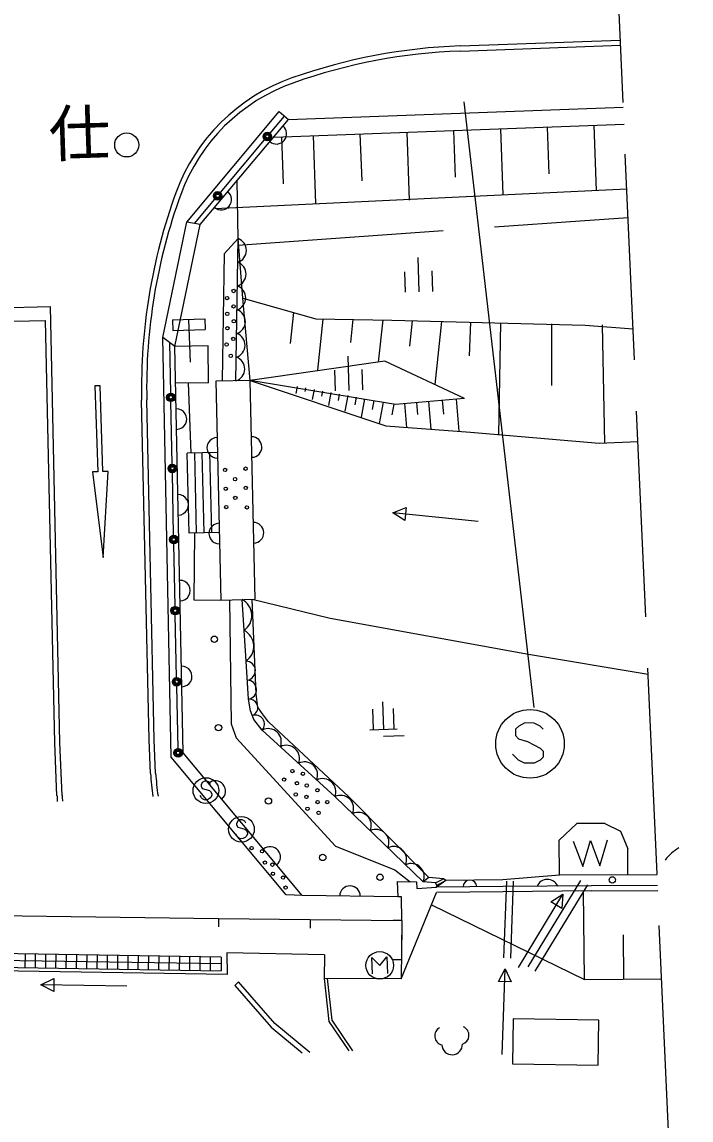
# Model space of a CAD drawing. Units: millimetres, scale not verified. Extents: x 40000 to 680000, y 20000 to 380000.
# Drawn here: x 454034 to 473541, y 250630 to 282628 of the extents above; entities that cross this region are included whole.
import ezdxf
from ezdxf.enums import TextEntityAlignment as Align

# ---------------------------------------------------------------- set-up
doc = ezdxf.new("R2010")
doc.units = ezdxf.units.MM
doc.header["$LTSCALE"] = 1000
doc.linetypes.add('DASHED', pattern=[7.5, 6, -1.5])
for name, color, linetype, lineweight in [('M-BGD', 7, 'Continuous', 25), ('M-BGD-EXST', 7, 'Continuous', 25), ('M-STR-STRC', 7, 'Continuous', 25)]:
    doc.layers.add(name, color=color, linetype=linetype, lineweight=lineweight)
doc.styles.add('ＭＳ ゴシック', font='')
doc.styles.get('ＭＳ ゴシック').set_extended_font_data('MS Gothic')

msp = doc.modelspace()

# ---------------------------------------------------------------- linework, layer by layer
at = {"layer": 'M-BGD', "linetype": 'DASHED'}
for p, q in [((473541, 235321), (470216, 310725)), ((468157, 257595), (468078, 255358)), ((468357, 257588), (468278, 255351)), ((470314, 257613), (468778, 255092)), ((470519, 257488), (468985, 254971))]:
    msp.add_line(p, q, dxfattribs=at)
at = {"layer": 'M-BGD'}
for p, q in [((458840, 276799), (461532, 280015)), ((461532, 280015), (461801, 279790)), ((461801, 279790), (471565, 280146)), ((459232, 276722), (461801, 279790)), ((461270, 279389), (461686, 279886)), ((461373, 279274), (471587, 279647)), ((463889, 279366), (463939, 278002)), ((465253, 279416), (465325, 277438)), ((466618, 279465), (466667, 278101)), ((467982, 279515), (468051, 277592)), ((469346, 279565), (469395, 278201)), ((470710, 279615), (470778, 277721)), ((459820, 277659), (461109, 279197)), ((461600, 279282), (461645, 277909)), ((462525, 279316), (462597, 277338)), ((459654, 277193), (471670, 277764)), ((460334, 276315), (460304, 278003)), ((459064, 276755), (459660, 277467)), ((458140, 273431), (458841, 276804)), ((459233, 276722), (458840, 276799)), ((458495, 273175), (459233, 276722)), ((460334, 276315), (459927, 275869)), ((460272, 272170), (460334, 276315)), ((459927, 275869), (459872, 272176)), ((461948, 274161), (461852, 273262)), ((462810, 273970), (462651, 272482)), ((463681, 273969), (463608, 273284)), ((464551, 273946), (464419, 272714)), ((465409, 273924), (465330, 273183)), ((466268, 273902), (466072, 272061)), ((467116, 273880), (467072, 272895)), ((467987, 273857), (467927, 270607)), ((469469, 273830), (469468, 272039)), ((470952, 273802), (471014, 270357)), ((458389, 261205), (458140, 273431)), ((458495, 273175), (458140, 273431)), ((458373, 271814), (458343, 273284)), ((459460, 273186), (458495, 273175)), ((459472, 272115), (459460, 273186)), ((459472, 272115), (458517, 272105)), ((458884, 272109), (458957, 270065)), ((460684, 272180), (459684, 272157)), ((459684, 272157), (459831, 265782)), ((460831, 265805), (460684, 272180)), ((462057, 272008), (462019, 271799)), ((462303, 271963), (462284, 271859)), ((462549, 271919), (462496, 271627)), ((462795, 271874), (462768, 271728)), ((463041, 271829), (462973, 271456)), ((463287, 271784), (463253, 271598)), ((463533, 271739), (463450, 271285)), ((463779, 271695), (463737, 271467)), ((458415, 269743), (458378, 271564)), ((464024, 271650), (463927, 271113)), ((464293, 271601), (464244, 271333)), ((464561, 271552), (464447, 270927)), ((464874, 271495), (464817, 271182)), ((465190, 271509), (465250, 270812)), ((465538, 271539), (465568, 271190)), ((465887, 271569), (465956, 270761)), ((466290, 271603), (466325, 271200)), ((466694, 271638), (466774, 270702)), ((459732, 270083), (458852, 270062)), ((459126, 267740), (459072, 270068)), ((459346, 267745), (459292, 270073)), ((459566, 267750), (459512, 270078)), ((458906, 267734), (458852, 270062)), ((458457, 267671), (458420, 269493)), ((464846, 268327), (465238, 268475)), ((465238, 268475), (465200, 268102)), ((467333, 268071), (464846, 268327)), ((465200, 268102), (464846, 268327)), ((459786, 267755), (458906, 267734)), ((459062, 267738), (459050, 265793)), ((458499, 265599), (458462, 267421)), ((459050, 265793), (459831, 265782)), ((459831, 265782), (460831, 265805)), ((463024, 265242), (460746, 265803)), ((458542, 263528), (458505, 265350)), ((458584, 261456), (458547, 263278)), ((461738, 257189), (458389, 261205)), ((459354, 260502), (459287, 260465)), ((459422, 260504), (459354, 260502)), ((459491, 260472), (459422, 260504)), ((459528, 260405), (459491, 260472)), ((459287, 260465), (459255, 260396)), ((459255, 260396), (459256, 260362)), ((459256, 260362), (459292, 260295)), ((459292, 260295), (459499, 260234)), ((459499, 260234), (459534, 260201)), ((459534, 260201), (459571, 260134)), ((459267, 260021), (459231, 260088)), ((459302, 259988), (459267, 260021)), ((459372, 259956), (459302, 259988)), ((459440, 259959), (459372, 259956)), ((459507, 259995), (459440, 259959)), ((459540, 260030), (459507, 259995)), ((459572, 260099), (459540, 260030)), ((459571, 260134), (459572, 260099)), ((460324, 259338), (460292, 259268)), ((460292, 259268), (460293, 259234)), ((460293, 259234), (460329, 259167)), ((460391, 259374), (460324, 259338)), ((460459, 259376), (460391, 259374)), ((460528, 259344), (460459, 259376)), ((460565, 259277), (460528, 259344)), ((469699, 258783), (470216, 259270)), ((471032, 259271), (470216, 259270)), ((460304, 258894), (460268, 258961)), ((460339, 258861), (460304, 258894)), ((460329, 259167), (460536, 259106)), ((460536, 259106), (460571, 259073)), ((460577, 258902), (460544, 258867)), ((460571, 259073), (460607, 259006)), ((460609, 258972), (460577, 258902)), ((460607, 259006), (460609, 258972)), ((460409, 258829), (460339, 258861)), ((460477, 258831), (460409, 258829)), ((460544, 258867), (460477, 258831)), ((469702, 257768), (469699, 258783)), ((470107, 258759), (470382, 258018)), ((470382, 258018), (470607, 258776)), ((470607, 258776), (470881, 258034)), ((470881, 258034), (471107, 258792)), ((471702, 257773), (471700, 258535)), ((465897, 257694), (465731, 257570)), ((466092, 257538), (466327, 257659)), ((466392, 257607), (466120, 257415)), ((466133, 257470), (466392, 257607)), ((464976, 257581), (465536, 257568)), ((465536, 257568), (465548, 257382)), ((465548, 257382), (466120, 257415)), ((468068, 257282), (466122, 257265)), ((470640, 257305), (468068, 257282)), ((470431, 254727), (470409, 257303)), ((470640, 257305), (472571, 257319)), ((462206, 257174), (461738, 257189)), ((465089, 254747), (466122, 257265)), ((468506, 255079), (469807, 257214)), ((469452, 256991), (469807, 257214)), ((469772, 256796), (469452, 256991)), ((469807, 257214), (469772, 256796)), ((450950, 256618), (459768, 256506)), ((459768, 256506), (459765, 256256)), ((459768, 256506), (465108, 256445)), ((462438, 256475), (462435, 256225)), ((465108, 256445), (464858, 256448)), ((465108, 256445), (465089, 254747)), ((465108, 256445), (465095, 255296)), ((465108, 256445), (465105, 256195)), ((465108, 256445), (465105, 256195)), ((471578, 254736), (471569, 256024)), ((459845, 255378), (450834, 255522)), ((454127, 255069), (454134, 255469)), ((454427, 255065), (454434, 255465)), ((454727, 255060), (454734, 255460)), ((455027, 255055), (455034, 255455)), ((455327, 255050), (455334, 255450)), ((455627, 255045), (455633, 255445)), ((455927, 255041), (455933, 255441)), ((456227, 255036), (456233, 255436)), ((456527, 255031), (456533, 255431)), ((456827, 255026), (456833, 255426)), ((457127, 255021), (457133, 255421)), ((457427, 255017), (457433, 255416)), ((457727, 255012), (457733, 255412)), ((458027, 255007), (458033, 255407)), ((458327, 255002), (458333, 255402)), ((458627, 254997), (458633, 255397)), ((458927, 254992), (458933, 255392)), ((459227, 254988), (459233, 255388)), ((459527, 254983), (459533, 255383)), ((459845, 255378), (459839, 254978)), ((460011, 255498), (460014, 254875)), ((462859, 255449), (460011, 255498)), ((462859, 255449), (462841, 254750)), ((450828, 255122), (459839, 254978)), ((459842, 255178), (450831, 255322)), ((465095, 255296), (464845, 255299)), ((465095, 255296), (464845, 255299)), ((467923, 254666), (468123, 255034)), ((468035, 252536), (468123, 255034)), ((468123, 255034), (468297, 254653)), ((460014, 254875), (450676, 255025)), ((454588, 254573), (454967, 254754)), ((454967, 254754), (454960, 254379)), ((457088, 254531), (454588, 254573)), ((454960, 254379), (454588, 254573)), ((460349, 254653), (460236, 254554)), ((468297, 254653), (467923, 254666))]:
    msp.add_line(p, q, dxfattribs=at)
at = {"layer": 'M-BGD', "linetype": 'DASHED'}
for points in [[(460331, 276128), (470306, 276834), (471707, 276929)], [(466937, 271659), (464612, 272740), (460684, 272180)]]:
    msp.add_lwpolyline(points, dxfattribs=at)
at = {"layer": 'M-BGD'}
for points in [[(460684, 272180), (460475, 274584), (460334, 276315)], [(460475, 274584), (462604, 273973), (464819, 273939), (470452, 273793), (471850, 273687)], [(464976, 257581), (464991, 257134), (462206, 257174), (458736, 261334), (458495, 273175)], [(466937, 271659), (464924, 271486), (460684, 272180)], [(460684, 272180), (464644, 270856), (467108, 270678), (470863, 270350), (471994, 270403)], [(460089, 265788), (460134, 262174), (460276, 261766), (463174, 258611), (464909, 257920), (465353, 257572)], [(465731, 257570), (463158, 260054), (461039, 261995), (460799, 262301), (460696, 262558), (460642, 262894), (460572, 264003), (460455, 265796)], [(472551, 257775), (469702, 257768), (468050, 257630), (466392, 257607), (466327, 257659), (465897, 257694), (463567, 260051), (461224, 262236), (461014, 262506), (460909, 262666), (460858, 263051), (460746, 265803)], [(472294, 263611), (468800, 264195), (463024, 265242)], [(471032, 259271), (471488, 259044), (471700, 258535)], [(468067, 257432), (466120, 257415), (466133, 257470), (466092, 257538), (465731, 257570)], [(472565, 257469), (470639, 257455), (468067, 257432)], [(465108, 256445), (465100, 257135), (464991, 257134)], [(465974, 256904), (470431, 254727), (472685, 254744)], [(465089, 254747), (462841, 254750), (462981, 253502), (463562, 252642)], [(463679, 252646), (463077, 253537), (462942, 254750)], [(460236, 254554), (461303, 253340), (462205, 252593)], [(462430, 252601), (461408, 253448), (460349, 254653)]]:
    msp.add_lwpolyline(points, dxfattribs=at)
msp.add_lwpolyline([(468331, 252269), (470832, 252231), (470852, 253537), (468351, 253576)], close=True, dxfattribs=at)
for centre, radius in [((461189, 279293), 125), ((461189, 279293), 100), ((461189, 279293), 75), ((461189, 279293), 50), ((461189, 279293), 50), ((461189, 279293), 50), ((459740, 277563), 125), ((459740, 277563), 100), ((459740, 277563), 75), ((459740, 277563), 50), ((459740, 277563), 50), ((459740, 277563), 50), ((460016, 274581), 49), ((460207, 274789), 49), ((460206, 274340), 49), ((460021, 274123), 49), ((460211, 273907), 49), ((460025, 273704), 49), ((460001, 273230), 49), ((460193, 273394), 49), ((460120, 272899), 49), ((458376, 271689), 125), ((458376, 271689), 100), ((458376, 271689), 75), ((458376, 271689), 50), ((458376, 271689), 50), ((458376, 271689), 50), ((458418, 269618), 125), ((458418, 269618), 100), ((458418, 269618), 75), ((458418, 269618), 50), ((458418, 269618), 50), ((458418, 269618), 50), ((459955, 269575), 49), ((460555, 269611), 49), ((460247, 269305), 49), ((459977, 269027), 49), ((460255, 268757), 49), ((460557, 269049), 49), ((459991, 268492), 49), ((460595, 268483), 49), ((458460, 267546), 125), ((458460, 267546), 100), ((458460, 267546), 75), ((458460, 267546), 50), ((458460, 267546), 50), ((458460, 267546), 50), ((458502, 265474), 125), ((458502, 265474), 100), ((458502, 265474), 75), ((458502, 265474), 50), ((458502, 265474), 50), ((458502, 265474), 50), ((459642, 264640), 93.3), ((458544, 263403), 125), ((458544, 263403), 100), ((458544, 263403), 75), ((458544, 263403), 50), ((458544, 263403), 50), ((458544, 263403), 50), ((459764, 262064), 93.3), ((458586, 261331), 125), ((458586, 261331), 100), ((458586, 261331), 75), ((458586, 261331), 50), ((458586, 261331), 50), ((458586, 261331), 50), ((461919, 260799), 49), ((459397, 260230), 375), ((461676, 260550), 49), ((462049, 260443), 49), ((462227, 260720), 49), ((462015, 260117), 49), ((462337, 260379), 49), ((462647, 260241), 49), ((461220, 259927), 93.3), ((462328, 260044), 49), ((462653, 259896), 49), ((462934, 259896), 49), ((462359, 259700), 49), ((462683, 259582), 49), ((460434, 259102), 375), ((460731, 258555), 49), ((461036, 258463), 49), ((462803, 258282), 93.3), ((461116, 258131), 49), ((461335, 258072), 49), ((461353, 257807), 49), ((461648, 257695), 49), ((464474, 257705), 93.3), ((471246, 257627), 93.3), ((461721, 257402), 49)]:
    msp.add_circle(centre, radius, dxfattribs=at)
for centre, radius, start, end in [((461450, 279371), 300, 230.0584, 50.0584), ((459845, 277454), 300, 230.0584, 50.0584), ((460215, 275971), 364, 287.3641, 70.9435), ((460205, 275280), 364, 287.3641, 70.9435), ((460194, 274589), 364, 287.3641, 70.9435), ((460184, 273899), 364, 287.3641, 70.9435), ((460174, 273208), 364, 287.3641, 70.9435), ((460164, 272517), 364, 287.3641, 70.9435), ((458538, 271056), 300, 271.1661, 91.1661), ((459729, 270219), 300, 91.3199, 271.3199), ((460729, 270242), 300, 271.3199, 91.3199), ((458589, 268557), 300, 271.1661, 91.1661), ((459786, 267720), 300, 91.3199, 271.3199), ((460786, 267743), 300, 271.3199, 91.3199), ((458640, 266057), 300, 271.1661, 91.1661), ((460206, 265330), 529, 305.544, 61.9055), ((460264, 264433), 529, 305.544, 61.9055), ((460560, 263724), 279, 279.6561, 87.5754), ((458691, 263558), 300, 271.1661, 91.1661), ((460595, 263169), 279, 279.6561, 87.5754), ((460663, 262648), 246, 291.0472, 95.0073), ((460838, 262168), 265, 319.3782, 108.9141), ((461214, 261654), 383, 337.8302, 117.1712), ((461743, 261169), 383, 337.8302, 117.1712), ((462273, 260684), 383, 337.8302, 117.1712), ((459670, 260214), 300, 309.8225, 129.8225), ((462803, 260198), 383, 337.8302, 117.1712), ((463324, 259711), 381, 336.1001, 115.9301), ((463839, 259215), 381, 336.1001, 115.9301), ((464353, 258718), 381, 336.1001, 115.9301), ((461271, 258294), 300, 309.8225, 129.8225), ((464868, 258221), 381, 336.1001, 115.9301), ((473798, 257469), 1250, 119.2035, 143.9789), ((465383, 257724), 381, 336.1001, 115.9301), ((467094, 257424), 200, 0.4811, 180.4811), ((469354, 257319), 325, 23.1419, 157.9021), ((463598, 257154), 300, 359.1796, 179.1796), ((466335, 253083), 268, 117.9527, 257.1998), ((466799, 253098), 268, 286.5315, 65.7786), ((466575, 252831), 300, 181.8656, 1.8656)]:
    msp.add_arc(centre, radius, start, end, dxfattribs=at)
at = {"layer": 'M-BGD-EXST'}
for p, q in [((466913, 280305), (468956, 262652)), ((465575, 275763), (465608, 274763)), ((465188, 275350), (465208, 274750)), ((465988, 275376), (466007, 274776)), ((458425, 273947), (459362, 273977)), ((458425, 273947), (458436, 273635)), ((458894, 273962), (458935, 272713)), ((459362, 273977), (459373, 273665)), ((458436, 273635), (459373, 273665)), ((463533, 272891), (463565, 271892)), ((463146, 272478), (463165, 271879)), ((463945, 272504), (463965, 271905)), ((464546, 262815), (464572, 262015)), ((464253, 262605), (464273, 262006)), ((464853, 262625), (464872, 262025)), ((468522, 262108), (468426, 262024)), ((468694, 262200), (468522, 262108)), ((468966, 262196), (468694, 262200)), ((469146, 262103), (468966, 262196)), ((469230, 262020), (469146, 262103)), ((464173, 262002), (464972, 262028)), ((464579, 261816), (465179, 261835)), ((468426, 262024), (468426, 261835)), ((468426, 261835), (468514, 261739)), ((468514, 261739), (468773, 261659)), ((468773, 261659), (469146, 261471)), ((469146, 261471), (469234, 261379)), ((468514, 261115), (468338, 261295)), ((468685, 261031), (468514, 261115)), ((469146, 261119), (468966, 261031)), ((469234, 261207), (469146, 261119)), ((469234, 261379), (469234, 261207)), ((468966, 261031), (468685, 261031)), ((464252, 254891), (464236, 255371)), ((464236, 255371), (464464, 255138)), ((464464, 255138), (464676, 255385)), ((464676, 255385), (464692, 254905))]:
    msp.add_line(p, q, dxfattribs=at)
for centre, radius in [((457088, 279044), 350), ((468846, 261593), 1000), ((464464, 255138), 400)]:
    msp.add_circle(centre, radius, dxfattribs=at)
at = {"layer": 'M-STR-STRC'}
for p, q in [((466817, 281931), (471479, 282100)), ((466822, 281781), (471485, 281950)), ((451611, 274264), (454864, 274335)), ((451708, 273866), (454723, 273932)), ((456312, 272025), (456162, 272021)), ((456162, 272021), (456244, 269522)), ((456394, 269527), (456312, 272025)), ((456244, 269522), (456094, 269517)), ((456094, 269517), (456400, 267026)), ((456544, 269532), (456394, 269527)), ((456400, 267026), (456544, 269532))]:
    msp.add_line(p, q, dxfattribs=at)
for points in [[(455206, 260083), (455143, 261627), (454864, 274335)], [(455056, 260077), (454993, 261622), (454723, 273932)], [(457782, 260729), (457741, 261708), (457524, 271611)], [(457932, 260735), (457891, 261713), (457674, 271614)]]:
    msp.add_lwpolyline(points, dxfattribs=at)
for centre, radius, start, end in [((467417, 265367), 16575, 92.0764, 109.4178), ((467417, 265367), 16425, 92.0764, 109.4178), ((463760, 275741), 5575, 109.4178, 159.9758), ((463760, 275741), 5425, 109.4178, 159.9758), ((474095, 271974), 16575, 159.9758, 181.2558), ((474095, 271974), 16425, 159.9758, 181.2558), ((469085, 261570), 11335, 184.2678, 187.6464), ((469085, 261570), 11185, 184.2678, 187.7093), ((470119, 260696), 15075, 182.3558, 182.9626), ((470119, 260696), 14925, 182.3556, 182.9626)]:
    msp.add_arc(centre, radius, start, end, dxfattribs=at)

# ---------------------------------------------------------------- texts
at = {"layer": 'M-BGD-EXST', "style": 'ＭＳ ゴシック'}
msp.add_text('仕', height=1320, rotation=1.866, dxfattribs=at).set_placement((454847, 278303), align=Align.BOTTOM_LEFT)

doc.saveas('drawing.dxf')
